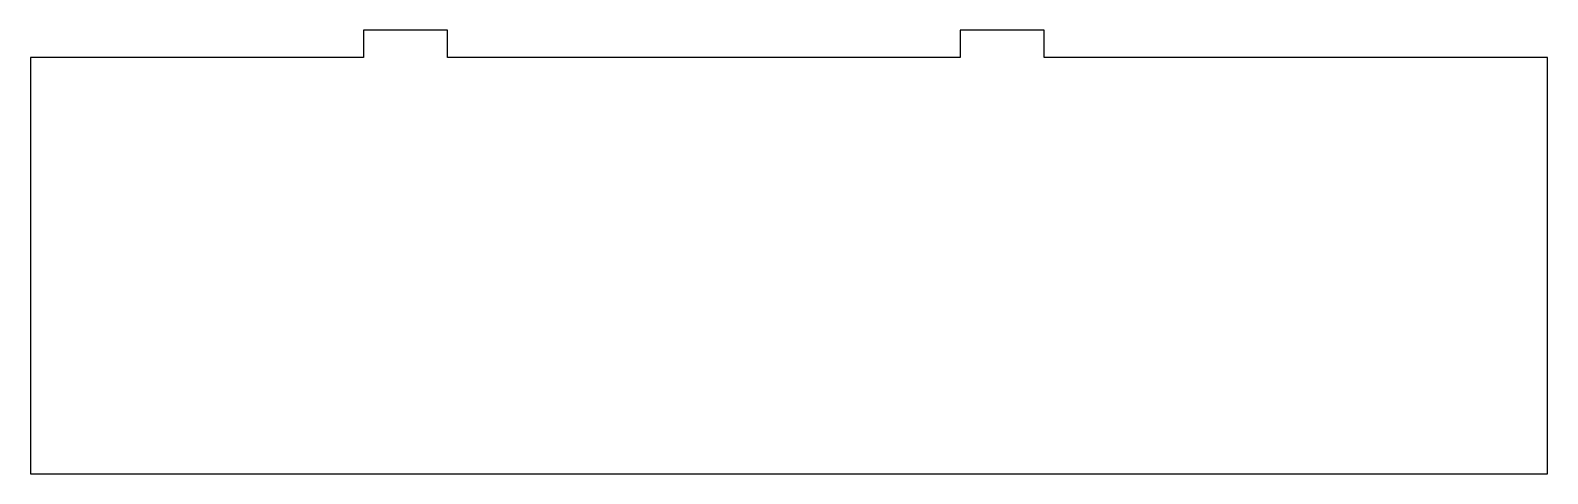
# Model space of a CAD drawing. Header units: millimetres. Extents: x -27.8 to 27.8, y -8.1 to 8.1.
import ezdxf

# ---------------------------------------------------------------- set-up
doc = ezdxf.new("R2010")
doc.units = ezdxf.units.MM
doc.layers.get('0').update_dxf_attribs({"linetype": 'CONTINUOUS'})

msp = doc.modelspace()

# ---------------------------------------------------------------- linework, layer by layer
for p, q in [((-12.504, 8.128), (-15.579, 8.128)), ((-15.579, 8.128), (-15.579, 7.128)), ((-12.504, 7.128), (-12.504, 8.128)), ((9.345, 8.128), (6.27, 8.128)), ((6.27, 8.128), (6.27, 7.128)), ((9.345, 7.128), (9.345, 8.128)), ((-15.579, 7.128), (-27.787, 7.128)), ((-27.787, 7.128), (-27.787, -8.128)), ((6.27, 7.128), (-12.504, 7.128)), ((27.787, 7.128), (9.345, 7.128)), ((27.787, -8.128), (27.787, 7.128)), ((-27.787, -8.128), (27.787, -8.128))]:
    msp.add_line(p, q)

doc.saveas('drawing.dxf')
